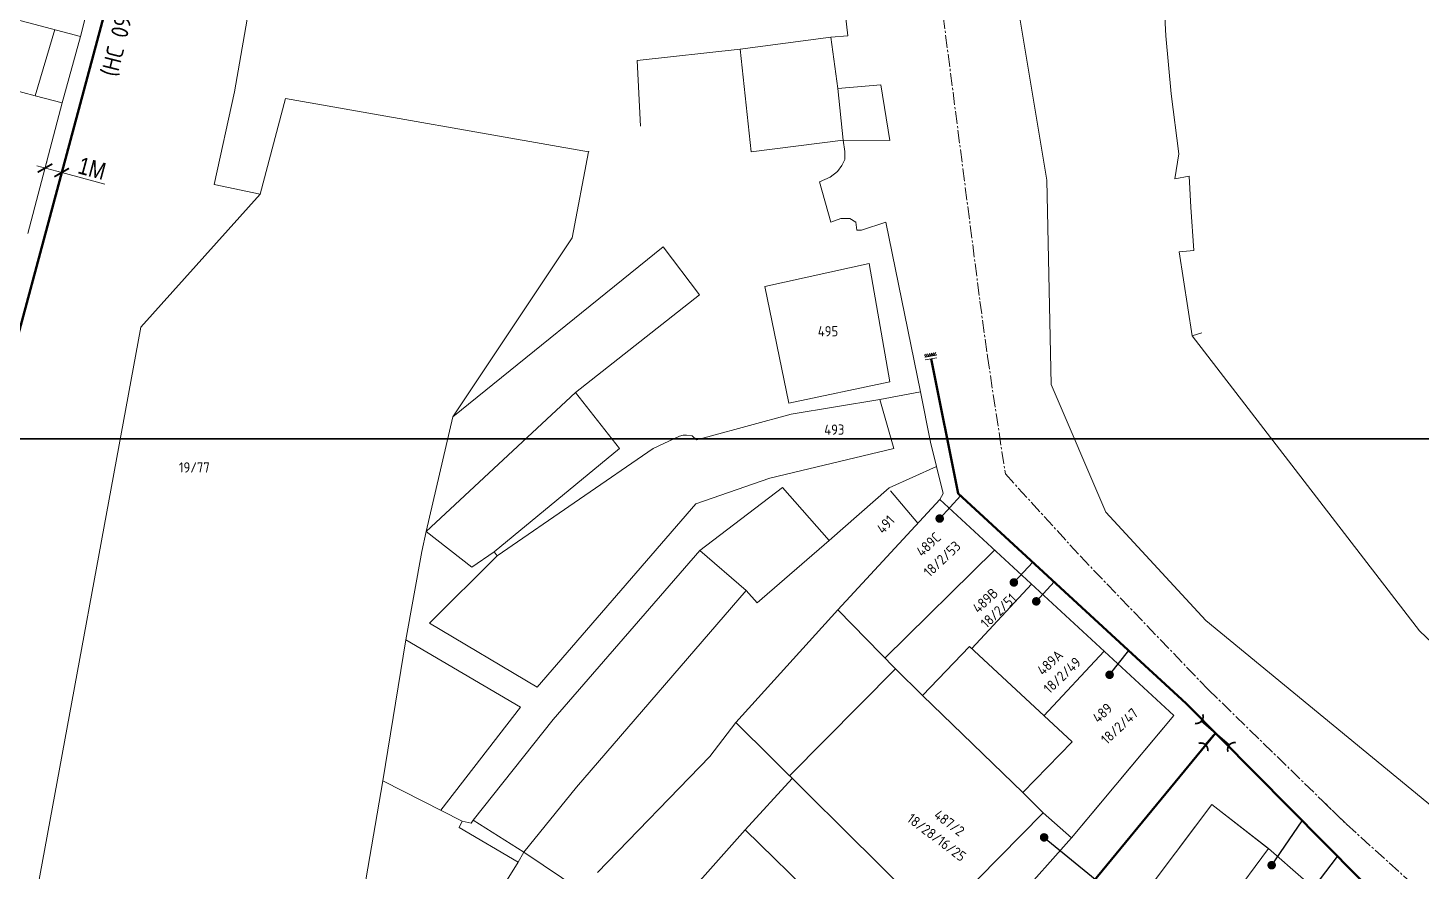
# Model space of a CAD drawing. Header units: inches. Extents: x 595615 to 1194060, y 1190840 to 2385448.
# Drawn here: x 597083.9 to 597165.6, y 1192416.3 to 1192465.7 of the extents above; entities that cross this region are included whole.
import ezdxf
from ezdxf.enums import TextEntityAlignment as Align

# ---------------------------------------------------------------- set-up
doc = ezdxf.new("R2010")
doc.units = ezdxf.units.IN
doc.header["$MEASUREMENT"] = 0
doc.linetypes.add('CENTER2', pattern=[1.125, 0.75, -0.125, 0.125, -0.125])
doc.layers.get('Defpoints').update_dxf_attribs({"color": 1})
for name, color, linetype, lineweight in [('Chitiet', 4, 'Continuous', 9), ('DN 100 uPVC', 4, 'Continuous', 50), ('DN 25 PE', 40, 'Continuous', 30), ('DUONG CACH LE', 112, 'Continuous', 5), ('NAM-CDAI', 220, 'Continuous', 25), ('Nen tim duong', 9, 'CENTER2', 0), ('Nen_HTHANH-TP', 9, 'Continuous', 0), ('Nen_SN-HTHANH-TP_new', 7, 'Continuous', 0), ('Nen_SN_HTHANH_old', 9, 'Continuous', 0), ('Te', 4, 'Continuous', 15), ('TLK 15', 220, 'Continuous', 20)]:
    doc.layers.add(name, color=color, linetype=linetype, lineweight=lineweight)
doc.styles.add('Sonha_QTB', font='isocp.shx', dxfattribs={"height": 0.6, "bigfont": 'bigfont.shx'})
doc.styles.add('text', font='isocp2.shx')
doc.styles.add('VNI-HC', font='VHELVCN_0.TTF')
doc.dimstyles.new('DUONG KICH THUOC', dxfattribs={"dimtxt": 1, "dimasz": 0.7, "dimexe": 0.5, "dimexo": 0.3, "dimgap": 0.2, "dimtad": 1, "dimzin": 0, "dimdsep": 46, "dimtxsty": 'VNI-HC', "dimblk": 'ARCHTICK', "dimcen": 0.09, "dimdle": 0.5, "dimclrd": 256, "dimclre": 256, "dimclrt": 256, "dimadec": 0, "dimazin": 0, "dimtfac": 1, "dimtofl": 0, "dimtmove": 0, "dimatfit": 3, "dimfxl": 1, "dimtolj": 1, "dimtzin": 0, "dimlwd": -1, "dimlwe": -1, "dimarcsym": 0})

# ---------------------------------------------------------------- blocks, each defined once
blk = doc.blocks.new('BIT')
at = {"layer": 'Chitiet', "ltscale": 100}
for p, q in [((0.35, 0), (-0.35, 0)), ((-0.303, -0.163), (-0.35, -0.21)), ((0.35, -0.163), (-0.35, -0.163)), ((-0.179, -0.163), (-0.342, -0.325)), ((-0.056, -0.163), (-0.218, -0.325)), ((0.068, -0.163), (-0.094, -0.325)), ((0.192, -0.163), (0.029, -0.325)), ((0.316, -0.163), (0.153, -0.325)), ((0.35, -0.252), (0.277, -0.325))]:
    blk.add_line(p, q, dxfattribs=at)
blk = doc.blocks.new('TE1')
at = {"layer": 'Chitiet', "ltscale": 100, "const_width": 0.1}
for points in [[(-0.35, 1.276, 0.571257), (0.35, 1.276)], [(1.098, 0.35, 0.571257), (1.098, -0.35)], [(0.35, -1.276, 0.571257), (-0.35, -1.276)]]:
    blk.add_lwpolyline(points, format="xyb", dxfattribs=at)
for points in [[(0, -1.076), (0, 1.076)], [(0.898, 0), (0, 0)]]:
    blk.add_lwpolyline(points, dxfattribs=at)
blk = doc.blocks.new('TLK 15')
at = {"layer": 'TLK 15', "linetype": 'Continuous', "const_width": 0.25}
blk.add_lwpolyline([(-0.125, 0, 1), (0.125, 0, 1)], format="xyb", close=True, dxfattribs=at)
blk = doc.blocks.new('_ArchTick')
at = {"color": 0, "linetype": 'ByBlock', "const_width": 0.15}
blk.add_lwpolyline([(-0.5, -0.5), (0.5, 0.5)], dxfattribs=at)
blk = doc.blocks.new('*D170')
at = {"layer": 'Defpoints', "color": 0}
for p in [(597084.908, 1192457.459), (597085.884, 1192457.197), (597085.884, 1192457.197)]:
    blk.add_point(p, dxfattribs=at)
at = {"layer": 'DUONG CACH LE'}
for p, q in [((597084.425, 1192457.589), (597085.884, 1192457.197)), ((597084.985, 1192457.749), (597085.037, 1192457.942)), ((597085.961, 1192457.487), (597086.013, 1192457.68)), ((597085.884, 1192457.197), (597088.406, 1192456.519))]:
    blk.add_line(p, q, dxfattribs=at)
at = {"layer": 'DUONG CACH LE', "xscale": 0.7, "yscale": 0.7, "zscale": 0.7}
for p, rotation in [((597084.908, 1192457.459), 164.9673394184038), ((597085.884, 1192457.197), 344.9673394184038)]:
    blk.add_blockref('_ArchTick', p, dxfattribs=dict(at, rotation=rotation))
at = {"layer": 'DUONG CACH LE', "insert": (597087.665, 1192457.443), "char_height": 1, "attachment_point": 5, "rotation": 344.96734, "style": 'VNI-HC'}
blk.add_mtext('\\A1;1M', dxfattribs=at)

msp = doc.modelspace()

# ---------------------------------------------------------------- linework, layer by layer
at = {"layer": 'Defpoints'}
for points in [[(597361.233, 1192441.604), (597361.233, 1193242.556), (596228.852, 1193242.556), (596228.852, 1192441.604)], [(597361.233, 1191640.651), (597361.233, 1192441.604), (596228.852, 1192441.604), (596228.852, 1191640.651)]]:
    msp.add_lwpolyline(points, close=True, dxfattribs=at)
at = {"layer": 'DN 100 uPVC'}
for points in [[(597023.682, 1192570.795), (597024.186, 1192550.908), (597024.932, 1192523.251), (597025.817, 1192491.851), (597027.993, 1192489.314), (597089.354, 1192491.016), (597093.295, 1192484.795), (597074.942, 1192416.456)], [(597142.179, 1192434.938), (597138.421, 1192438.395), (597136.834, 1192446.279)], [(597142.179, 1192434.938), (597147.651, 1192429.893), (597151.775, 1192426.091), (597161.898, 1192415.883), (597165.899, 1192411.937), (597173.728, 1192404.72), (597184.4, 1192394.982), (597194.424, 1192386.355), (597205.484, 1192377.017), (597214.228, 1192369.972), (597227.739, 1192359.226), (597230.983, 1192356.284), (597230.983, 1192356.284)], [(597129.47, 1192331.671), (597121.284, 1192337.399), (597117.615, 1192339.979), (597114.479, 1192342.331), (597110.5, 1192345.075), (597107.47, 1192347.263), (597103.33, 1192350.196), (597101.59, 1192351.451), (597120.249, 1192378.342), (597124.695, 1192382.957), (597127.352, 1192386.739), (597129.82, 1192390.252), (597132.27, 1192393.723), (597133.692, 1192396.948), (597135.419, 1192400.163), (597137.662, 1192403.574), (597139.366, 1192406.134), (597141.021, 1192408.595), (597143.943, 1192412.744), (597153.494, 1192424.358)]]:
    msp.add_lwpolyline(points, dxfattribs=at)
at = {"layer": 'DN 25 PE'}
for p, q in [((597137.338, 1192436.924), (597138.567, 1192438.261)), ((597141.687, 1192433.181), (597142.789, 1192434.376)), ((597142.998, 1192432.072), (597144.051, 1192433.213)), ((597147.296, 1192427.772), (597148.417, 1192429.188)), ((597156.794, 1192416.614), (597158.586, 1192419.222)), ((597143.458, 1192418.242), (597146.445, 1192415.786)), ((597158.92, 1192414.835), (597160.661, 1192417.13))]:
    msp.add_line(p, q, dxfattribs=at)
at = {"layer": 'Nen tim duong'}
for p, q in [((597134.235, 1192492.029), (597139.699, 1192449.663)), ((597139.699, 1192449.663), (597140.141, 1192446.424)), ((597140.141, 1192446.424), (597141.187, 1192439.544)), ((597141.187, 1192439.544), (597145.581, 1192434.718)), ((597145.581, 1192434.718), (597153.077, 1192426.904)), ((597153.077, 1192426.904), (597161.184, 1192419.011)), ((597159.772, 1192420.389), (597161.184, 1192419.011)), ((597161.184, 1192419.011), (597166.738, 1192413.985))]:
    msp.add_line(p, q, dxfattribs=at)
at = {"layer": 'Nen_HTHANH-TP', "linetype": 'Continuous'}
for p, q in [((597098.199, 1192474.61), (597096.019, 1192461.918)), ((597140.709, 1192474.204), (597143.613, 1192456.756)), ((597143.613, 1192456.756), (597140.709, 1192474.204)), ((597131.252, 1192471.136), (597131.956, 1192465.217)), ((597131.956, 1192465.217), (597131.252, 1192471.136)), ((597086.986, 1192465.171), (597067.972, 1192470.165)), ((597087.963, 1192469.032), (597086.986, 1192465.171)), ((597150.434, 1192468.392), (597150.596, 1192465.202)), ((597150.434, 1192468.392), (597150.596, 1192465.202)), ((597084.339, 1192461.689), (597085.476, 1192465.569)), ((597086.986, 1192465.171), (597085.919, 1192461.29)), ((597130.956, 1192465.126), (597125.637, 1192464.432)), ((597131.956, 1192465.217), (597130.956, 1192465.126)), ((597130.956, 1192465.126), (597131.956, 1192465.217)), ((597130.956, 1192465.126), (597131.379, 1192462.117)), ((597131.379, 1192462.117), (597130.956, 1192465.126)), ((597150.596, 1192465.202), (597150.899, 1192461.812)), ((597150.596, 1192465.202), (597150.899, 1192461.812)), ((597125.637, 1192464.432), (597119.607, 1192463.757)), ((597126.282, 1192458.412), (597125.637, 1192464.432)), ((597119.607, 1192463.757), (597119.811, 1192459.907)), ((597084.339, 1192461.689), (597081.829, 1192462.367)), ((597085.919, 1192461.29), (597084.339, 1192461.689)), ((597096.019, 1192461.918), (597094.823, 1192456.497)), ((597131.379, 1192462.117), (597133.899, 1192462.339)), ((597133.899, 1192462.339), (597131.379, 1192462.117)), ((597131.379, 1192462.117), (597131.691, 1192459.087)), ((597133.899, 1192462.339), (597134.411, 1192459.069)), ((597134.411, 1192459.069), (597133.899, 1192462.339)), ((597150.899, 1192461.812), (597151.352, 1192458.303)), ((597150.899, 1192461.812), (597151.352, 1192458.303)), ((597085.919, 1192461.29), (597083.896, 1192453.628)), ((597098.999, 1192461.54), (597097.524, 1192455.939)), ((597116.762, 1192458.415), (597098.999, 1192461.54)), ((597115.806, 1192453.364), (597116.762, 1192458.415)), ((597131.691, 1192459.087), (597126.282, 1192458.412)), ((597131.691, 1192459.087), (597131.772, 1192458.427)), ((597134.411, 1192459.069), (597131.691, 1192459.087)), ((597131.691, 1192459.087), (597131.772, 1192458.427)), ((597134.411, 1192459.069), (597131.691, 1192459.087)), ((597131.772, 1192458.427), (597131.772, 1192457.967)), ((597131.772, 1192458.427), (597131.772, 1192457.967)), ((597131.602, 1192457.607), (597131.353, 1192457.267)), ((597131.602, 1192457.607), (597131.353, 1192457.267)), ((597131.772, 1192457.967), (597131.602, 1192457.607)), ((597131.772, 1192457.967), (597131.602, 1192457.607)), ((597151.123, 1192456.822), (597151.352, 1192458.303)), ((597151.352, 1192458.303), (597151.123, 1192456.822)), ((597130.923, 1192456.926), (597130.303, 1192456.646)), ((597130.923, 1192456.926), (597130.303, 1192456.646)), ((597131.353, 1192457.267), (597130.923, 1192456.926)), ((597131.353, 1192457.267), (597130.923, 1192456.926)), ((597151.953, 1192456.993), (597151.123, 1192456.822)), ((597151.123, 1192456.822), (597151.953, 1192456.993)), ((597151.953, 1192456.993), (597152.064, 1192455.173)), ((597151.953, 1192456.993), (597152.064, 1192455.173)), ((597094.823, 1192456.497), (597097.524, 1192455.939)), ((597130.303, 1192456.646), (597130.965, 1192454.296)), ((597130.303, 1192456.646), (597130.965, 1192454.296)), ((597143.863, 1192444.777), (597143.613, 1192456.756)), ((597143.863, 1192444.777), (597143.613, 1192456.756)), ((597097.524, 1192455.939), (597090.53, 1192448.144)), ((597152.226, 1192452.623), (597152.064, 1192455.173)), ((597152.064, 1192455.173), (597152.226, 1192452.623)), ((597130.965, 1192454.296), (597131.545, 1192454.497)), ((597130.965, 1192454.296), (597131.545, 1192454.497)), ((597131.545, 1192454.497), (597132.065, 1192454.497)), ((597131.545, 1192454.497), (597132.065, 1192454.497)), ((597132.065, 1192454.497), (597132.425, 1192454.297)), ((597132.065, 1192454.497), (597132.425, 1192454.297)), ((597132.425, 1192454.297), (597132.476, 1192453.827)), ((597132.425, 1192454.297), (597132.476, 1192453.827)), ((597132.476, 1192453.827), (597132.766, 1192453.818)), ((597132.476, 1192453.827), (597132.766, 1192453.818)), ((597132.766, 1192453.818), (597134.185, 1192454.289)), ((597132.766, 1192453.818), (597134.185, 1192454.289)), ((597134.185, 1192454.289), (597136.223, 1192444.34)), ((597136.223, 1192444.34), (597134.185, 1192454.289)), ((597108.804, 1192442.878), (597115.806, 1192453.364)), ((597121.126, 1192452.848), (597108.804, 1192442.878)), ((597123.269, 1192450.03), (597121.126, 1192452.848)), ((597127.088, 1192450.513), (597133.197, 1192451.878)), ((597133.197, 1192451.878), (597134.413, 1192444.939)), ((597151.367, 1192452.543), (597152.226, 1192452.623)), ((597152.226, 1192452.623), (597151.367, 1192452.543)), ((597152.131, 1192447.633), (597151.367, 1192452.543)), ((597151.367, 1192452.543), (597152.131, 1192447.633)), ((597128.504, 1192443.684), (597127.088, 1192450.513)), ((597123.269, 1192450.03), (597115.993, 1192444.304)), ((597090.53, 1192448.144), (597084.138, 1192413.438)), ((597152.71, 1192447.804), (597152.131, 1192447.633)), ((597152.131, 1192447.633), (597152.71, 1192447.804)), ((597134.413, 1192444.939), (597128.504, 1192443.684)), ((597147.079, 1192437.289), (597143.863, 1192444.777)), ((597147.079, 1192437.289), (597143.863, 1192444.777)), ((597115.993, 1192444.304), (597107.25, 1192436.157)), ((597118.566, 1192441.036), (597115.993, 1192444.304)), ((597133.834, 1192443.899), (597128.644, 1192443.034)), ((597136.223, 1192444.34), (597133.834, 1192443.899)), ((597134.656, 1192441.029), (597133.834, 1192443.899)), ((597136.796, 1192441.401), (597136.223, 1192444.34)), ((597136.223, 1192444.34), (597136.796, 1192441.401)), ((597128.644, 1192443.034), (597123.755, 1192441.72)), ((597107.25, 1192436.157), (597108.804, 1192442.878)), ((597122.085, 1192441.749), (597120.556, 1192441.038)), ((597122.305, 1192441.819), (597122.085, 1192441.749)), ((597122.505, 1192441.809), (597122.305, 1192441.819)), ((597122.835, 1192441.77), (597122.505, 1192441.809)), ((597123.085, 1192441.53), (597122.835, 1192441.77)), ((597123.755, 1192441.72), (597123.085, 1192441.53)), ((597137.147, 1192439.971), (597136.796, 1192441.401)), ((597136.796, 1192441.401), (597137.147, 1192439.971)), ((597118.566, 1192441.036), (597111.221, 1192434.97)), ((597120.556, 1192441.038), (597116.228, 1192438.054)), ((597134.656, 1192441.029), (597127.377, 1192439.293)), ((597137.147, 1192439.971), (597134.368, 1192438.719)), ((597137.538, 1192438.401), (597137.147, 1192439.971)), ((597137.147, 1192439.971), (597137.538, 1192438.401)), ((597127.377, 1192439.293), (597123.038, 1192437.78)), ((597116.228, 1192438.054), (597111.401, 1192434.74)), ((597123.281, 1192435.05), (597128.118, 1192438.744)), ((597128.118, 1192438.744), (597130.87, 1192435.636)), ((597134.368, 1192438.719), (597130.87, 1192435.636)), ((597131.363, 1192431.567), (597137.338, 1192438.041)), ((597134.448, 1192438.539), (597136.059, 1192436.66)), ((597137.338, 1192438.041), (597137.538, 1192438.401)), ((597137.538, 1192438.401), (597137.338, 1192438.041)), ((597151.068, 1192425.382), (597137.338, 1192438.041)), ((597137.338, 1192438.041), (597151.068, 1192425.382)), ((597123.038, 1192437.78), (597113.747, 1192427.052)), ((597152.944, 1192430.944), (597147.079, 1192437.289)), ((597152.944, 1192430.944), (597147.079, 1192437.289)), ((597106.981, 1192434.987), (597107.25, 1192436.157)), ((597109.921, 1192434.069), (597107.25, 1192436.157)), ((597130.87, 1192435.636), (597126.633, 1192431.983)), ((597106.045, 1192429.816), (597106.981, 1192434.987)), ((597107.434, 1192430.797), (597111.401, 1192434.74)), ((597111.221, 1192434.97), (597109.921, 1192434.069)), ((597111.401, 1192434.74), (597111.221, 1192434.97)), ((597114.689, 1192425.143), (597123.281, 1192435.05)), ((597123.281, 1192435.05), (597126.003, 1192432.712)), ((597116.062, 1192421.194), (597126.003, 1192432.712)), ((597126.633, 1192431.983), (597126.003, 1192432.712)), ((597125.389, 1192424.972), (597131.363, 1192431.567)), ((597134.746, 1192428.129), (597131.363, 1192431.567)), ((597113.747, 1192427.052), (597107.434, 1192430.797)), ((597152.944, 1192430.944), (597170.706, 1192416.338)), ((597104.702, 1192421.565), (597106.045, 1192429.816)), ((597112.778, 1192425.882), (597106.045, 1192429.816)), ((597136.328, 1192426.551), (597139.095, 1192429.423)), ((597139.095, 1192429.423), (597145.1, 1192423.838)), ((597134.746, 1192428.129), (597128.541, 1192421.854)), ((597136.328, 1192426.551), (597134.746, 1192428.129)), ((597112.778, 1192425.882), (597108.113, 1192419.838)), ((597142.212, 1192420.865), (597136.328, 1192426.551)), ((597109.993, 1192419.249), (597114.689, 1192425.143)), ((597125.389, 1192424.972), (597123.86, 1192422.99)), ((597137.158, 1192413.341), (597125.389, 1192424.972)), ((597145.064, 1192418.218), (597151.068, 1192425.382)), ((597151.068, 1192425.382), (597147.941, 1192421.65)), ((597145.1, 1192423.838), (597142.212, 1192420.865)), ((597123.86, 1192422.99), (597117.286, 1192416.195)), ((597125.934, 1192418.692), (597128.701, 1192421.694)), ((597102.333, 1192407.733), (597104.702, 1192421.565)), ((597104.702, 1192421.565), (597109.363, 1192419.199)), ((597112.965, 1192417.382), (597116.062, 1192421.194)), ((597143.393, 1192419.686), (597142.212, 1192420.865)), ((597146.872, 1192420.379), (597145.064, 1192418.218)), ((597153.283, 1192420.174), (597146.43, 1192411.049)), ((597153.283, 1192420.174), (597146.43, 1192411.049)), ((597153.283, 1192420.174), (597151.365, 1192417.623)), ((597156.605, 1192417.597), (597153.283, 1192420.174)), ((597156.605, 1192417.597), (597153.283, 1192420.174)), ((597156.67, 1192417.54), (597153.283, 1192420.174)), ((597109.884, 1192419.079), (597109.993, 1192419.249)), ((597109.993, 1192419.249), (597112.965, 1192417.382)), ((597143.393, 1192419.686), (597137.158, 1192413.341)), ((597145.064, 1192418.218), (597143.393, 1192419.686)), ((597109.174, 1192418.819), (597109.363, 1192419.199)), ((597112.635, 1192416.791), (597109.174, 1192418.819)), ((597109.363, 1192419.199), (597109.884, 1192419.079)), ((597125.934, 1192418.692), (597123.276, 1192415.69)), ((597135.732, 1192409.15), (597125.934, 1192418.692)), ((597145.064, 1192418.218), (597139.07, 1192411.483)), ((597139.07, 1192411.483), (597145.064, 1192418.218)), ((597156.605, 1192417.597), (597150.002, 1192408.722)), ((597158.656, 1192415.789), (597156.605, 1192417.597)), ((597158.656, 1192415.789), (597156.605, 1192417.597)), ((597112.635, 1192416.791), (597106.803, 1192407.447)), ((597112.635, 1192416.791), (597112.965, 1192417.382)), ((597116.317, 1192415.124), (597112.965, 1192417.382))]:
    msp.add_line(p, q, dxfattribs=at)
for points in [[(597152.131, 1192447.633), (597165.456, 1192430.34), (597181.749, 1192414.901), (597200.419, 1192398.741), (597218.497, 1192381.023), (597242.79, 1192364.262), (597256.779, 1192349.892), (597266.642, 1192333.696)], [(597142.719, 1192433.08), (597139.214, 1192429.312)], [(597146.973, 1192429.158), (597143.451, 1192425.371)]]:
    msp.add_lwpolyline(points, dxfattribs=at)
at = {"layer": 'Nen_HTHANH-TP'}
msp.add_lwpolyline([(597140.556, 1192435.075), (597134.133, 1192428.753)], dxfattribs=at)
at = {"layer": 'Nen_HTHANH-TP', "linetype": 'Continuous'}
msp.add_point((597116.762, 1192458.415), dxfattribs=at)

# ---------------------------------------------------------------- block references
at = {"layer": 'Chitiet', "rotation": 189.2978661078303}
msp.add_blockref('BIT', (597136.834, 1192446.279), dxfattribs=at)
at = {"layer": 'Te', "rotation": 229.3495077176494}
msp.add_blockref('TE1', (597153.494, 1192424.358), dxfattribs=at)
at = {"layer": 'TLK 15', "rotation": 359.9999999934133}
for p in [(597137.338, 1192436.924), (597141.687, 1192433.181), (597142.998, 1192432.072), (597147.296, 1192427.772), (597143.458, 1192418.242), (597156.794, 1192416.614)]:
    msp.add_blockref('TLK 15', p, dxfattribs=at)
at = {"layer": 'TLK 15'}
for p in [(597137.338, 1192436.924), (597141.687, 1192433.181), (597142.998, 1192432.072), (597147.296, 1192427.772), (597143.458, 1192418.242), (597156.794, 1192416.614)]:
    msp.add_blockref('TLK 15', p, dxfattribs=at)

# ---------------------------------------------------------------- texts
at = {"layer": 'NAM-CDAI', "style": 'text'}
msp.add_text('(HC 09/10)', height=1, rotation=75.99362, dxfattribs=at).set_placement((597089.139, 1192462.749))
at = {"layer": 'Nen_SN-HTHANH-TP_new', "style": 'Sonha_QTB'}
for s, rotation, p in [('495', 0.04623, (597130.792, 1192447.9)), ('493', 0.04623, (597131.161, 1192442.137)), ('19/77', 0.04623, (597093.658, 1192439.92)), ('491', 47.34631, (597134.166, 1192436.581)), ('489C', 43.44372, (597136.681, 1192435.412)), ('489B', 43.44372, (597140.008, 1192432.125)), ('489A', 43.44372, (597143.804, 1192428.489)), ('489', 43.44372, (597146.873, 1192425.535)), ('487/2', 322.96095, (597137.904, 1192419.094))]:
    msp.add_text(s, height=0.6, rotation=rotation, dxfattribs=at).set_placement(p, align=Align.MIDDLE)
at = {"layer": 'Nen_SN_HTHANH_old', "style": 'Sonha_QTB'}
for s, rotation, p in [('18/2/53', 43.44372, (597137.48, 1192434.56)), ('18/2/51', 43.44372, (597140.786, 1192431.523)), ('18/2/49', 43.44372, (597144.519, 1192427.741)), ('18/2/47', 43.44372, (597147.878, 1192424.758)), ('18/28/16/25', 322.96095, (597137.158, 1192418.243))]:
    msp.add_text(s, height=0.6, rotation=rotation, dxfattribs=at).set_placement(p, align=Align.MIDDLE)

# ---------------------------------------------------------------- dimensions: what is measured, and where the dimension line sits
at = {"layer": 'DUONG CACH LE'}
dim = msp.add_aligned_dim(p1=(597084.908, 1192457.459), p2=(597085.884, 1192457.197), distance=0, text='1M', dimstyle='DUONG KICH THUOC', override={"dimpost": 'M'}, dxfattribs=at)
dim.commit()
dim.dimension.update_dxf_attribs({"geometry": '*D170', "text_midpoint": (597087.665, 1192457.443)})

doc.saveas('drawing.dxf')
